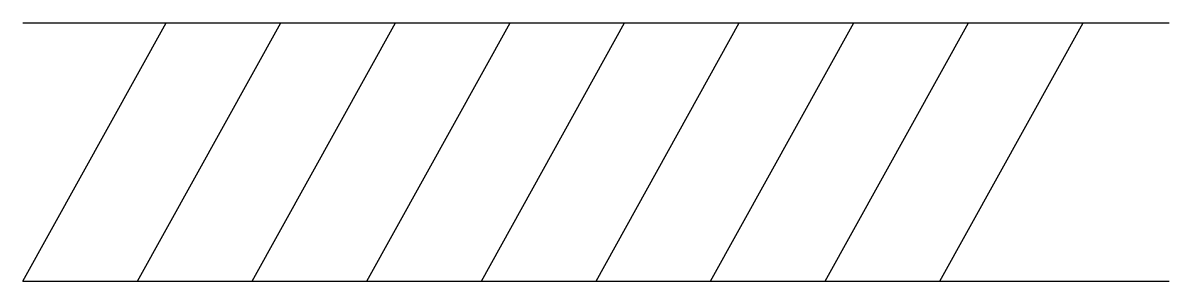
# Model space of a CAD drawing. Header units: millimetres. Extents: x -4 to 4, y -0.9 to 0.9.
import ezdxf

# ---------------------------------------------------------------- set-up
doc = ezdxf.new("R2010")
doc.units = ezdxf.units.MM

msp = doc.modelspace()

# ---------------------------------------------------------------- linework, layer by layer
at = {"color": 0, "linetype": 'Continuous', "lineweight": -2}
for p, q in [((-4, 0.9), (4, 0.9)), ((-4, -0.9), (-3, 0.9)), ((-3.2, -0.9), (-2.2, 0.9)), ((-2.4, -0.9), (-1.4, 0.9)), ((-1.6, -0.9), (-0.6, 0.9)), ((-0.8, -0.9), (0.2, 0.9)), ((0, -0.9), (1, 0.9)), ((0.8, -0.9), (1.8, 0.9)), ((1.6, -0.9), (2.6, 0.9)), ((2.4, -0.9), (3.4, 0.9)), ((-4, -0.9), (4, -0.9))]:
    msp.add_line(p, q, dxfattribs=at)

doc.saveas('drawing.dxf')
